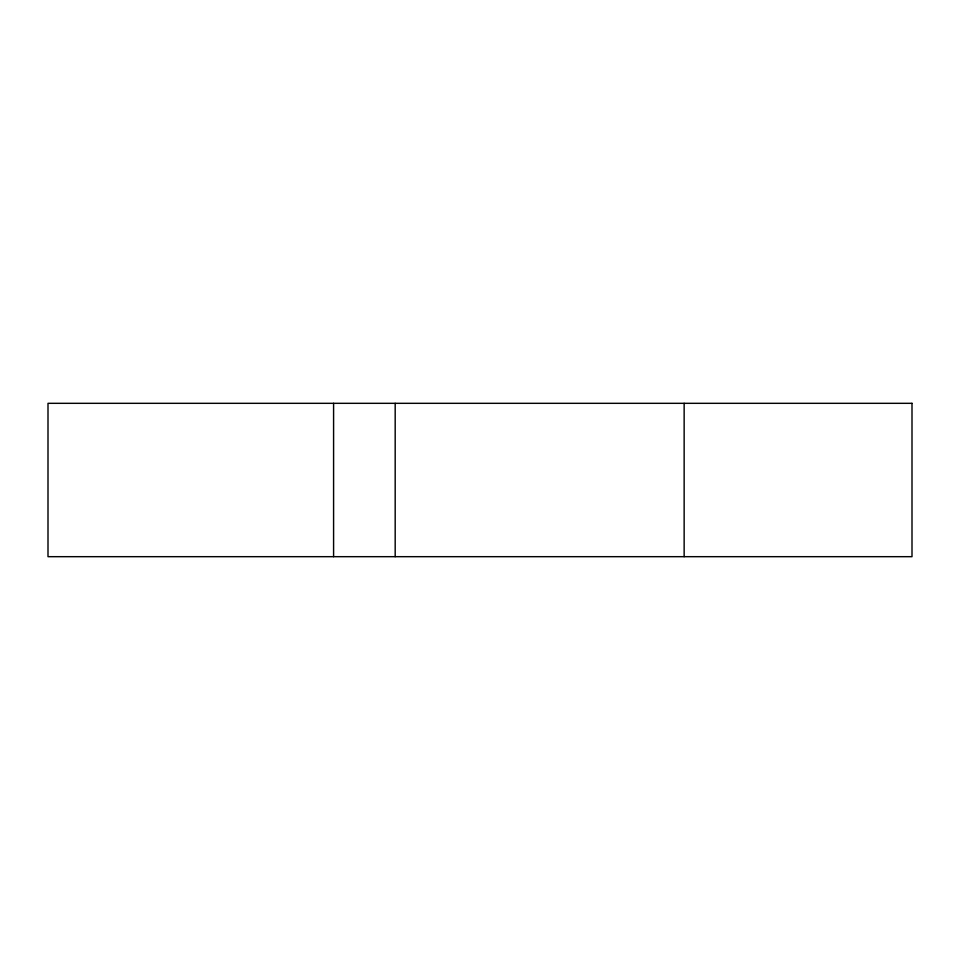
<?xml version="1.0" encoding="UTF-8"?>
<svg xmlns="http://www.w3.org/2000/svg" width="960" height="960" viewBox="0 0 960 960"><rect width="100%" height="100%" fill="white"/><g stroke="black" fill="none" stroke-linecap="round" stroke-linejoin="round"><path stroke-width="1.44" d="M684.144 403.32L684.144 556.68M395.184 403.32L395.184 556.68M333.588 403.32L333.588 556.68M912 403.32L48 403.32L48 556.68L912 556.68L912 403.32"/></g></svg>
